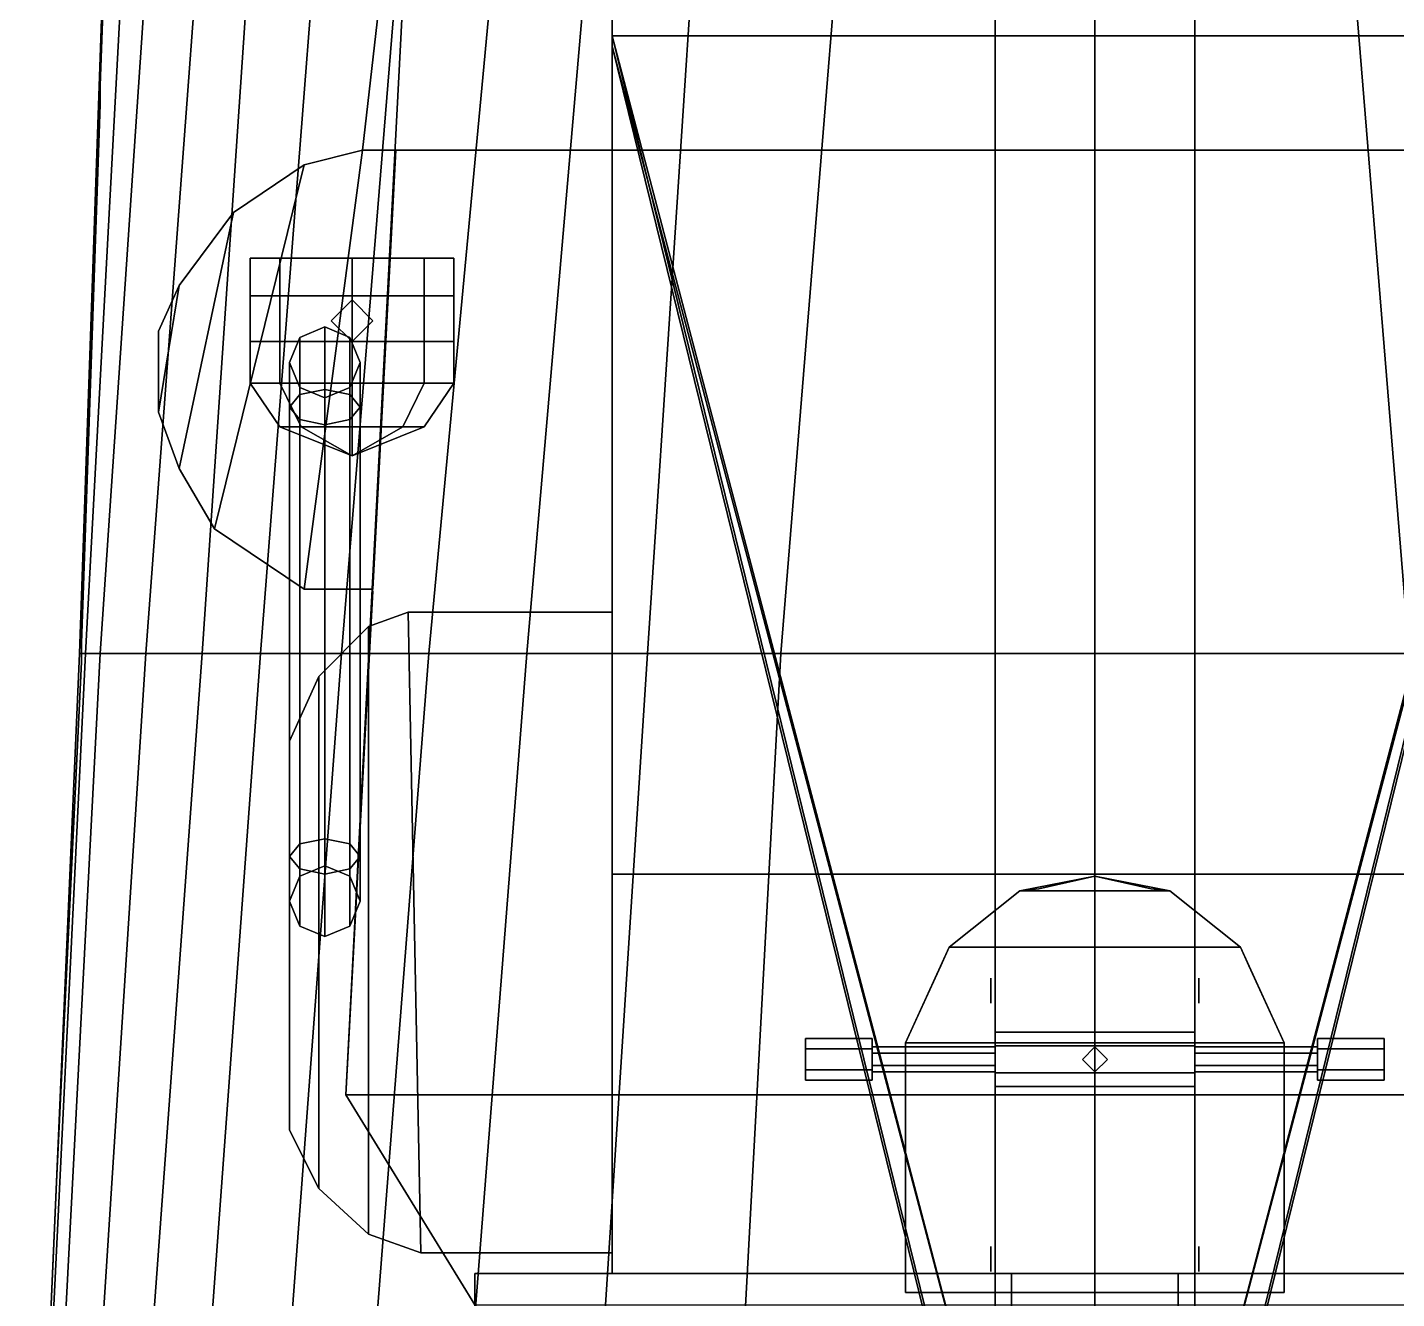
# Model space of a CAD drawing. Header units: millimetres. Extents: x -6 to 6, y -47 to 81.
# Drawn here: x -5.13 to 1.45, y 13.75 to 19.86 of the extents above; entities that cross this region are included whole.
import ezdxf

# ---------------------------------------------------------------- set-up
doc = ezdxf.new("R2010")
doc.units = ezdxf.units.MM
for name, color, linetype in [('boats', 1, 'Continuous'), ('cables', 3, 'Continuous'), ('rainings', 4, 'Continuous'), ('superstructure', 6, 'Continuous')]:
    doc.layers.add(name, color=color, linetype=linetype)

msp = doc.modelspace()

# ---------------------------------------------------------------- linework, layer by layer
for points in [[(-4.68, 22.63, 3.78), (-4.54, 22.63, 2.68), (-4.85, 16.85, 2.52), (-4.88, 16.85, 3.59)], [(-4.54, 22.63, 2.68), (-4.39, 22.63, 1.93), (-4.78, 16.85, 1.93), (-4.85, 16.85, 2.52)], [(-4.39, 22.63, 1.93), (-4.13, 22.63, 0.74), (-4.56, 16.85, 0.61), (-4.78, 16.85, 1.93)], [(-4.13, 22.63, 0.74), (-3.9, 22.63, 0.01), (-4.29, 16.85, -0.38), (-4.56, 16.85, 0.61)], [(-3.9, 22.63, 0.01), (-3.56, 22.63, -0.78), (-4.01, 16.85, -1.05), (-4.29, 16.85, -0.38)], [(-3.56, 22.63, -0.78), (-3.15, 22.63, -1.46), (-3.62, 16.85, -1.63), (-4.01, 16.85, -1.05)], [(-3.15, 22.63, -1.46), (-2.66, 22.63, -2.05), (-3.2, 16.85, -2.05), (-3.62, 16.85, -1.63)], [(-2.66, 22.63, -2.05), (-2.23, 22.63, -2.4), (-2.73, 16.85, -2.4), (-3.2, 16.85, -2.05)], [(-2.23, 22.63, -2.4), (-1.77, 22.63, -2.71), (-2.15, 16.85, -2.71), (-2.73, 16.85, -2.4)], [(-1.77, 22.63, -2.71), (-1.04, 22.63, -3.09), (-1.51, 16.85, -2.96), (-2.15, 16.85, -2.71)], [(-1.04, 22.63, -3.09), (-0.48, 22.63, -3.18), (-0.48, 16.85, -3.2), (-1.51, 16.85, -2.96)], [(0, 16.85, -3.2), (-0.48, 16.85, -3.2), (-0.48, 22.63, -3.18), (0, 22.63, -3.2)], [(0, 22.63, -3.2), (0.48, 22.63, -3.18), (0.48, 16.85, -3.2), (0, 16.85, -3.2)], [(1.51, 16.85, -2.96), (0.48, 16.85, -3.2), (0.48, 22.63, -3.18), (1.04, 22.63, -3.09)], [(2.15, 16.85, -2.71), (1.51, 16.85, -2.96), (1.04, 22.63, -3.09), (1.77, 22.63, -2.71)], [(-4.88, 16.85, 3.59), (-4.85, 16.85, 2.52), (-5.13, 11.11, 2.52), (-5.13, 11.11, 3.37)], [(-4.85, 16.85, 2.52), (-4.78, 16.85, 1.93), (-5.08, 11.11, 1.93), (-5.13, 11.11, 2.52)], [(-4.78, 16.85, 1.93), (-4.56, 16.85, 0.61), (-4.93, 11.11, 0.61), (-5.08, 11.11, 1.93)], [(-4.56, 16.85, 0.61), (-4.29, 16.85, -0.38), (-4.71, 11.11, -0.38), (-4.93, 11.11, 0.61)], [(-4.29, 16.85, -0.38), (-4.01, 16.85, -1.05), (-4.43, 11.11, -1.05), (-4.71, 11.11, -0.38)], [(-4.01, 16.85, -1.05), (-3.62, 16.85, -1.63), (-4.05, 11.11, -1.63), (-4.43, 11.11, -1.05)], [(-3.62, 16.85, -1.63), (-3.2, 16.85, -2.05), (-3.65, 11.11, -2.05), (-4.05, 11.11, -1.63)], [(-3.2, 16.85, -2.05), (-2.73, 16.85, -2.4), (-3.18, 11.11, -2.4), (-3.65, 11.11, -2.05)], [(-2.73, 16.85, -2.4), (-2.15, 16.85, -2.71), (-2.52, 11.11, -2.74), (-3.18, 11.11, -2.4)], [(-2.15, 16.85, -2.71), (-1.51, 16.85, -2.96), (-1.82, 11.11, -2.96), (-2.52, 11.11, -2.74)], [(-1.51, 16.85, -2.96), (-0.48, 16.85, -3.2), (-0.48, 11.11, -3.2), (-1.82, 11.11, -2.96)], [(0, 11.11, -3.2), (-0.48, 11.11, -3.2), (-0.48, 16.85, -3.2), (0, 16.85, -3.2)], [(0, 16.85, -3.2), (0.48, 16.85, -3.2), (0.48, 11.11, -3.2), (0, 11.11, -3.2)], [(1.82, 11.11, -2.96), (0.48, 11.11, -3.2), (0.48, 16.85, -3.2), (1.51, 16.85, -2.96)]]:
    msp.add_3dface(points)
at = {"layer": 'boats'}
for points in [[(-3.87, 18.25, 7.56), (-3.8202, 18.3702, 7.56), (-3.8202, 18.3702, 7.03), (-3.87, 18.25, 7.03)], [(-3.8202, 18.0951, 6.5535), (-3.87, 18.035, 6.6576), (-3.87, 18.25, 7.03), (-3.8202, 18.3702, 7.03)], [(-3.8202, 18.3702, 7.56), (-3.87, 18.25, 7.56), (-3.87, 18.035, 7.9324), (-3.8202, 18.0951, 8.0365)], [(-3.8202, 18.3702, 7.56), (-3.7, 18.42, 7.56), (-3.7, 18.42, 7.03), (-3.8202, 18.3702, 7.03)], [(-3.7, 18.12, 6.5104), (-3.8202, 18.0951, 6.5535), (-3.8202, 18.3702, 7.03), (-3.7, 18.42, 7.03)], [(-3.7, 18.42, 7.56), (-3.8202, 18.3702, 7.56), (-3.8202, 18.0951, 8.0365), (-3.7, 18.12, 8.0796)], [(-3.7, 18.42, 7.56), (-3.5798, 18.3702, 7.56), (-3.5798, 18.3702, 7.03), (-3.7, 18.42, 7.03)], [(-3.5798, 18.0951, 6.5535), (-3.7, 18.12, 6.5104), (-3.7, 18.42, 7.03), (-3.5798, 18.3702, 7.03)], [(-3.5798, 18.3702, 7.56), (-3.7, 18.42, 7.56), (-3.7, 18.12, 8.0796), (-3.5798, 18.0951, 8.0365)], [(-3.5798, 18.3702, 7.56), (-3.53, 18.25, 7.56), (-3.53, 18.25, 7.03), (-3.5798, 18.3702, 7.03)], [(-3.53, 18.035, 6.6576), (-3.5798, 18.0951, 6.5535), (-3.5798, 18.3702, 7.03), (-3.53, 18.25, 7.03)], [(-3.53, 18.25, 7.56), (-3.5798, 18.3702, 7.56), (-3.5798, 18.0951, 8.0365), (-3.53, 18.035, 7.9324)], [(-3.8202, 18.1298, 7.56), (-3.87, 18.25, 7.56), (-3.87, 18.25, 7.03), (-3.8202, 18.1298, 7.03)], [(-3.87, 18.035, 6.6576), (-3.8202, 17.9749, 6.7617), (-3.8202, 18.1298, 7.03), (-3.87, 18.25, 7.03)], [(-3.87, 18.25, 7.56), (-3.8202, 18.1298, 7.56), (-3.8202, 17.9749, 7.8283), (-3.87, 18.035, 7.9324)], [(-3.53, 18.25, 7.56), (-3.5798, 18.1298, 7.56), (-3.5798, 18.1298, 7.03), (-3.53, 18.25, 7.03)], [(-3.5798, 17.9749, 6.7617), (-3.53, 18.035, 6.6576), (-3.53, 18.25, 7.03), (-3.5798, 18.1298, 7.03)], [(-3.5798, 18.1298, 7.56), (-3.53, 18.25, 7.56), (-3.53, 18.035, 7.9324), (-3.5798, 17.9749, 7.8283)], [(-3.87, 18.035, 6.6576), (-3.8202, 18.0951, 6.5535), (-3.8202, 15.8149, 6.5535), (-3.87, 15.875, 6.6576)], [(-3.8202, 18.0951, 8.0365), (-3.87, 18.035, 7.9324), (-3.87, 15.875, 7.9324), (-3.8202, 15.8149, 8.0365)], [(-3.7, 18.08, 7.56), (-3.8202, 18.1298, 7.56), (-3.8202, 18.1298, 7.03), (-3.7, 18.08, 7.03)], [(-3.8202, 17.9749, 6.7617), (-3.7, 17.95, 6.8048), (-3.7, 18.08, 7.03), (-3.8202, 18.1298, 7.03)], [(-3.8202, 18.1298, 7.56), (-3.7, 18.08, 7.56), (-3.7, 17.95, 7.7852), (-3.8202, 17.9749, 7.8283)], [(-3.8202, 18.0951, 6.5535), (-3.7, 18.12, 6.5104), (-3.7, 15.79, 6.5104), (-3.8202, 15.8149, 6.5535)], [(-3.7, 18.12, 8.0796), (-3.8202, 18.0951, 8.0365), (-3.8202, 15.8149, 8.0365), (-3.7, 15.79, 8.0796)], [(-3.5798, 18.1298, 7.56), (-3.7, 18.08, 7.56), (-3.7, 18.08, 7.03), (-3.5798, 18.1298, 7.03)], [(-3.7, 17.95, 6.8048), (-3.5798, 17.9749, 6.7617), (-3.5798, 18.1298, 7.03), (-3.7, 18.08, 7.03)], [(-3.7, 18.08, 7.56), (-3.5798, 18.1298, 7.56), (-3.5798, 17.9749, 7.8283), (-3.7, 17.95, 7.7852)], [(-3.7, 18.12, 6.5104), (-3.5798, 18.0951, 6.5535), (-3.5798, 15.8149, 6.5535), (-3.7, 15.79, 6.5104)], [(-3.5798, 18.0951, 8.0365), (-3.7, 18.12, 8.0796), (-3.7, 15.79, 8.0796), (-3.5798, 15.8149, 8.0365)], [(-3.5798, 18.1298, 7.03), (-3.5798, 15.7802, 7.03), (-3.5798, 15.7802, 7.56), (-3.5798, 18.1298, 7.56)], [(-3.5798, 18.1298, 7.56), (-3.5798, 15.7802, 7.56), (-3.5798, 15.7802, 7.03), (-3.5798, 18.1298, 7.03)], [(-3.5798, 18.1298, 7.03), (-3.5798, 15.7802, 7.03), (-3.5798, 15.9351, 6.7617), (-3.5798, 17.9749, 6.7617)], [(-3.5798, 17.9749, 6.7617), (-3.5798, 15.9351, 6.7617), (-3.5798, 15.7802, 7.03), (-3.5798, 18.1298, 7.03)], [(-3.5798, 18.1298, 7.56), (-3.5798, 15.7802, 7.56), (-3.5798, 15.9351, 7.8283), (-3.5798, 17.9749, 7.8283)], [(-3.5798, 17.9749, 7.8283), (-3.5798, 15.9351, 7.8283), (-3.5798, 15.7802, 7.56), (-3.5798, 18.1298, 7.56)], [(-3.5798, 18.0951, 6.5535), (-3.53, 18.035, 6.6576), (-3.53, 15.875, 6.6576), (-3.5798, 15.8149, 6.5535)], [(-3.53, 18.035, 7.9324), (-3.5798, 18.0951, 8.0365), (-3.5798, 15.8149, 8.0365), (-3.53, 15.875, 7.9324)], [(-3.8202, 17.9749, 6.7617), (-3.87, 18.035, 6.6576), (-3.87, 15.875, 6.6576), (-3.8202, 15.9351, 6.7617)], [(-3.87, 18.035, 7.9324), (-3.8202, 17.9749, 7.8283), (-3.8202, 15.9351, 7.8283), (-3.87, 15.875, 7.9324)], [(-3.53, 18.035, 6.6576), (-3.5798, 17.9749, 6.7617), (-3.5798, 15.9351, 6.7617), (-3.53, 15.875, 6.6576)], [(-3.5798, 17.9749, 7.8283), (-3.53, 18.035, 7.9324), (-3.53, 15.875, 7.9324), (-3.5798, 15.9351, 7.8283)], [(-3.7, 17.95, 6.8048), (-3.8202, 17.9749, 6.7617), (-3.8202, 15.9351, 6.7617), (-3.7, 15.96, 6.8048)], [(-3.8202, 17.9749, 7.8283), (-3.7, 17.95, 7.7852), (-3.7, 15.96, 7.7852), (-3.8202, 15.9351, 7.8283)], [(-3.5798, 17.9749, 6.7617), (-3.7, 17.95, 6.8048), (-3.7, 15.96, 6.8048), (-3.5798, 15.9351, 6.7617)], [(-3.7, 17.95, 7.7852), (-3.5798, 17.9749, 7.8283), (-3.5798, 15.9351, 7.8283), (-3.7, 15.96, 7.7852)], [(-3.87, 15.66, 7.03), (-3.8202, 15.7802, 7.03), (-3.8202, 15.9351, 6.7617), (-3.87, 15.875, 6.6576)], [(-3.87, 15.875, 7.9324), (-3.8202, 15.9351, 7.8283), (-3.8202, 15.7802, 7.56), (-3.87, 15.66, 7.56)], [(-3.8202, 15.7802, 7.03), (-3.7, 15.83, 7.03), (-3.7, 15.96, 6.8048), (-3.8202, 15.9351, 6.7617)], [(-3.8202, 15.9351, 7.8283), (-3.7, 15.96, 7.7852), (-3.7, 15.83, 7.56), (-3.8202, 15.7802, 7.56)], [(-3.7, 15.83, 7.03), (-3.5798, 15.7802, 7.03), (-3.5798, 15.9351, 6.7617), (-3.7, 15.96, 6.8048)], [(-3.7, 15.96, 7.7852), (-3.5798, 15.9351, 7.8283), (-3.5798, 15.7802, 7.56), (-3.7, 15.83, 7.56)], [(-3.5798, 15.7802, 7.03), (-3.53, 15.66, 7.03), (-3.53, 15.875, 6.6576), (-3.5798, 15.9351, 6.7617)], [(-3.5798, 15.9351, 7.8283), (-3.53, 15.875, 7.9324), (-3.53, 15.66, 7.56), (-3.5798, 15.7802, 7.56)], [(-3.8202, 15.5398, 7.03), (-3.87, 15.66, 7.03), (-3.87, 15.875, 6.6576), (-3.8202, 15.8149, 6.5535)], [(-3.8202, 15.8149, 8.0365), (-3.87, 15.875, 7.9324), (-3.87, 15.66, 7.56), (-3.8202, 15.5398, 7.56)], [(-3.53, 15.66, 7.03), (-3.5798, 15.5398, 7.03), (-3.5798, 15.8149, 6.5535), (-3.53, 15.875, 6.6576)], [(-3.53, 15.875, 7.9324), (-3.5798, 15.8149, 8.0365), (-3.5798, 15.5398, 7.56), (-3.53, 15.66, 7.56)], [(-3.8202, 15.7802, 7.56), (-3.7, 15.83, 7.56), (-3.7, 15.83, 7.03), (-3.8202, 15.7802, 7.03)], [(-3.7, 15.49, 7.03), (-3.8202, 15.5398, 7.03), (-3.8202, 15.8149, 6.5535), (-3.7, 15.79, 6.5104)], [(-3.7, 15.79, 8.0796), (-3.8202, 15.8149, 8.0365), (-3.8202, 15.5398, 7.56), (-3.7, 15.49, 7.56)], [(-3.7, 15.83, 7.56), (-3.5798, 15.7802, 7.56), (-3.5798, 15.7802, 7.03), (-3.7, 15.83, 7.03)], [(-3.5798, 15.5398, 7.03), (-3.7, 15.49, 7.03), (-3.7, 15.79, 6.5104), (-3.5798, 15.8149, 6.5535)], [(-3.5798, 15.8149, 8.0365), (-3.7, 15.79, 8.0796), (-3.7, 15.49, 7.56), (-3.5798, 15.5398, 7.56)], [(-3.87, 15.66, 7.56), (-3.8202, 15.7802, 7.56), (-3.8202, 15.7802, 7.03), (-3.87, 15.66, 7.03)], [(-3.5798, 15.7802, 7.56), (-3.53, 15.66, 7.56), (-3.53, 15.66, 7.03), (-3.5798, 15.7802, 7.03)], [(-3.8202, 15.5398, 7.56), (-3.87, 15.66, 7.56), (-3.87, 15.66, 7.03), (-3.8202, 15.5398, 7.03)], [(-3.53, 15.66, 7.56), (-3.5798, 15.5398, 7.56), (-3.5798, 15.5398, 7.03), (-3.53, 15.66, 7.03)], [(-3.7, 15.49, 7.56), (-3.8202, 15.5398, 7.56), (-3.8202, 15.5398, 7.03), (-3.7, 15.49, 7.03)], [(-3.5798, 15.5398, 7.56), (-3.7, 15.49, 7.56), (-3.7, 15.49, 7.03), (-3.5798, 15.5398, 7.03)]]:
    msp.add_3dface(points, dxfattribs=at)
at = {"layer": 'cables'}
for points in [[(0, 10.35, 24.82), (0, 10.39, 24.84), (-2.32, 19.82, 12.56), (-2.32, 19.77, 12.56)], [(0, 10.39, 24.84), (0, 10.35, 24.82), (-2.32, 19.77, 12.56), (-2.32, 19.82, 12.56)], [(0, 11, 17.78), (0, 10.99, 17.89), (-2.32, 19.82, 12.56), (-2.32, 19.77, 12.56)], [(0, 10.99, 17.89), (0, 11, 17.78), (-2.32, 19.77, 12.56), (-2.32, 19.82, 12.56)], [(0, 10.99, 17.89), (0, 11, 17.78), (2.32, 19.77, 12.56), (2.32, 19.82, 12.56)], [(0, 11, 17.78), (0, 10.99, 17.89), (2.32, 19.82, 12.56), (2.32, 19.77, 12.56)], [(0, 10.39, 24.84), (0, 10.35, 24.82), (2.32, 19.77, 12.56), (2.32, 19.82, 12.56)], [(0, 10.35, 24.82), (0, 10.39, 24.84), (2.32, 19.82, 12.56), (2.32, 19.77, 12.56)]]:
    msp.add_3dface(points, dxfattribs=at)
at = {"layer": 'rainings'}
for points in [[(-4.78, 19.58, 4.38), (-4.78, 19.58, 4.33), (-4.68, 22.36, 4.46), (-4.68, 22.36, 4.52)], [(-4.78, 19.58, 4.33), (-4.78, 19.58, 4.38), (-4.68, 22.36, 4.52), (-4.68, 22.36, 4.46)], [(-4.78, 19.58, 4.8), (-4.78, 19.58, 4.75), (-4.68, 22.36, 4.88), (-4.68, 22.36, 4.94)], [(-4.78, 19.58, 4.75), (-4.78, 19.58, 4.8), (-4.68, 22.36, 4.94), (-4.68, 22.36, 4.88)], [(-4.78, 19.58, 4.83), (-4.78, 19.49, 4.83), (-4.78, 19.49, 3.67), (-4.78, 19.58, 3.67)], [(-4.78, 19.49, 4.83), (-4.78, 19.58, 4.83), (-4.78, 19.58, 3.67), (-4.78, 19.49, 3.67)], [(-4.87, 16.9, 4.19), (-4.87, 16.9, 4.24), (-4.78, 19.49, 4.38), (-4.78, 19.49, 4.32)], [(-4.87, 16.9, 4.24), (-4.87, 16.9, 4.19), (-4.78, 19.49, 4.32), (-4.78, 19.49, 4.38)], [(-4.87, 16.9, 4.61), (-4.87, 16.9, 4.66), (-4.78, 19.49, 4.8), (-4.78, 19.49, 4.74)], [(-4.87, 16.9, 4.66), (-4.87, 16.9, 4.61), (-4.78, 19.49, 4.74), (-4.78, 19.49, 4.8)], [(-3.47, 17.15, 9.38), (-3.6, 14.73, 9.38), (-3.6, 14.73, 8.21), (-3.47, 17.15, 8.21)], [(-3.6, 14.73, 9.38), (-3.47, 17.15, 9.38), (-3.47, 17.15, 8.21), (-3.6, 14.73, 8.21)], [(-4.87, 16.81, 4.66), (-4.87, 16.9, 4.66), (-4.87, 16.9, 3.59), (-4.87, 16.81, 3.58)], [(-4.87, 16.9, 4.66), (-4.87, 16.81, 4.66), (-4.87, 16.81, 3.58), (-4.87, 16.9, 3.59)], [(-4.99, 14.31, 4.1), (-4.99, 14.31, 4.04), (-4.87, 16.81, 4.15), (-4.87, 16.81, 4.21)], [(-4.99, 14.31, 4.04), (-4.99, 14.31, 4.1), (-4.87, 16.81, 4.21), (-4.87, 16.81, 4.15)], [(-4.99, 14.31, 4.46), (-4.99, 14.31, 4.52), (-4.87, 16.81, 4.63), (-4.87, 16.81, 4.57)], [(-4.99, 14.31, 4.52), (-4.99, 14.31, 4.46), (-4.87, 16.81, 4.57), (-4.87, 16.81, 4.63)], [(-0.27, 15.72, 12.96), (-0.27, 15.72, 12.9), (0, 15.78, 12.9), (0, 15.78, 12.96)], [(-0.27, 15.72, 12.9), (-0.27, 15.72, 12.96), (0, 15.78, 12.96), (0, 15.78, 12.9)], [(-0.27, 15.72, 13.38), (-0.27, 15.72, 13.44), (0, 15.78, 13.44), (0, 15.78, 13.38)], [(-0.27, 15.72, 13.44), (-0.27, 15.72, 13.38), (0, 15.78, 13.38), (0, 15.78, 13.44)], [(0.27, 15.72, 13.44), (0.27, 15.72, 13.38), (0, 15.78, 13.38), (0, 15.78, 13.44)], [(0.27, 15.72, 13.38), (0.27, 15.72, 13.44), (0, 15.78, 13.44), (0, 15.78, 13.38)], [(0.27, 15.72, 12.9), (0.27, 15.72, 12.96), (0, 15.78, 12.96), (0, 15.78, 12.9)], [(0.27, 15.72, 12.96), (0.27, 15.72, 12.9), (0, 15.78, 12.9), (0, 15.78, 12.96)], [(-0.7, 15.44, 12.96), (-0.7, 15.44, 12.9), (-0.36, 15.71, 12.9), (-0.36, 15.71, 12.96)], [(-0.7, 15.44, 12.9), (-0.7, 15.44, 12.96), (-0.36, 15.71, 12.96), (-0.36, 15.71, 12.9)], [(-0.7, 15.44, 13.38), (-0.7, 15.44, 13.44), (-0.36, 15.71, 13.44), (-0.36, 15.71, 13.38)], [(-0.7, 15.44, 13.44), (-0.7, 15.44, 13.38), (-0.36, 15.71, 13.38), (-0.36, 15.71, 13.44)], [(-0.27, 15.72, 13.48), (-0.36, 15.71, 13.48), (-0.36, 15.71, 12.39), (-0.27, 15.72, 12.39)], [(-0.36, 15.71, 13.48), (-0.27, 15.72, 13.48), (-0.27, 15.72, 12.39), (-0.36, 15.71, 12.39)], [(0.27, 15.72, 13.48), (0.36, 15.71, 13.48), (0.36, 15.71, 12.39), (0.27, 15.72, 12.39)], [(0.36, 15.71, 13.48), (0.27, 15.72, 13.48), (0.27, 15.72, 12.39), (0.36, 15.71, 12.39)], [(0.7, 15.44, 13.38), (0.7, 15.44, 13.44), (0.36, 15.71, 13.44), (0.36, 15.71, 13.38)], [(0.7, 15.44, 13.44), (0.7, 15.44, 13.38), (0.36, 15.71, 13.38), (0.36, 15.71, 13.44)], [(0.7, 15.44, 12.9), (0.7, 15.44, 12.96), (0.36, 15.71, 12.96), (0.36, 15.71, 12.9)], [(0.7, 15.44, 12.96), (0.7, 15.44, 12.9), (0.36, 15.71, 12.9), (0.36, 15.71, 12.96)], [(-0.7, 15.44, 13.48), (-0.74, 15.35, 13.48), (-0.74, 15.35, 12.39), (-0.7, 15.44, 12.39)], [(-0.74, 15.35, 13.48), (-0.7, 15.44, 13.48), (-0.7, 15.44, 12.39), (-0.74, 15.35, 12.39)], [(0.74, 15.35, 13.48), (0.7, 15.44, 13.48), (0.7, 15.44, 12.39), (0.74, 15.35, 12.39)], [(0.7, 15.44, 13.48), (0.74, 15.35, 13.48), (0.74, 15.35, 12.39), (0.7, 15.44, 12.39)], [(-0.91, 14.98, 12.96), (-0.91, 14.98, 12.9), (-0.74, 15.35, 12.9), (-0.74, 15.35, 12.96)], [(-0.91, 14.98, 12.9), (-0.91, 14.98, 12.96), (-0.74, 15.35, 12.96), (-0.74, 15.35, 12.9)], [(-0.91, 14.98, 13.38), (-0.91, 14.98, 13.44), (-0.74, 15.35, 13.44), (-0.74, 15.35, 13.38)], [(-0.91, 14.98, 13.44), (-0.91, 14.98, 13.38), (-0.74, 15.35, 13.38), (-0.74, 15.35, 13.44)], [(0.91, 14.98, 13.44), (0.91, 14.98, 13.38), (0.74, 15.35, 13.38), (0.74, 15.35, 13.44)], [(0.91, 14.98, 13.38), (0.91, 14.98, 13.44), (0.74, 15.35, 13.44), (0.74, 15.35, 13.38)], [(0.91, 14.98, 12.9), (0.91, 14.98, 12.96), (0.74, 15.35, 12.96), (0.74, 15.35, 12.9)], [(0.91, 14.98, 12.96), (0.91, 14.98, 12.9), (0.74, 15.35, 12.9), (0.74, 15.35, 12.96)], [(-0.91, 14.89, 13.48), (-0.91, 14.98, 13.48), (-0.91, 14.98, 12.39), (-0.91, 14.89, 12.39)], [(-0.91, 14.98, 13.48), (-0.91, 14.89, 13.48), (-0.91, 14.89, 12.39), (-0.91, 14.98, 12.39)], [(0.91, 14.98, 13.48), (0.91, 14.89, 13.48), (0.91, 14.89, 12.39), (0.91, 14.98, 12.39)], [(0.91, 14.89, 13.48), (0.91, 14.98, 13.48), (0.91, 14.98, 12.39), (0.91, 14.89, 12.39)], [(-0.91, 13.87, 12.9), (-0.91, 13.87, 12.96), (-0.91, 14.89, 12.96), (-0.91, 14.89, 12.9)], [(-0.91, 13.87, 12.96), (-0.91, 13.87, 12.9), (-0.91, 14.89, 12.9), (-0.91, 14.89, 12.96)], [(-0.91, 13.87, 13.44), (-0.91, 13.87, 13.38), (-0.91, 14.89, 13.38), (-0.91, 14.89, 13.44)], [(-0.91, 13.87, 13.38), (-0.91, 13.87, 13.44), (-0.91, 14.89, 13.44), (-0.91, 14.89, 13.38)], [(0.91, 13.87, 13.44), (0.91, 13.87, 13.38), (0.91, 14.89, 13.38), (0.91, 14.89, 13.44)], [(0.91, 13.87, 13.38), (0.91, 13.87, 13.44), (0.91, 14.89, 13.44), (0.91, 14.89, 13.38)], [(0.91, 13.87, 12.96), (0.91, 13.87, 12.9), (0.91, 14.89, 12.9), (0.91, 14.89, 12.96)], [(0.91, 13.87, 12.9), (0.91, 13.87, 12.96), (0.91, 14.89, 12.96), (0.91, 14.89, 12.9)], [(-2.98, 13.72, 9.38), (-3.6, 14.73, 9.38), (-3.6, 14.73, 8.21), (-2.98, 13.72, 8.21)], [(-3.6, 14.73, 9.38), (-2.98, 13.72, 9.38), (-2.98, 13.72, 8.21), (-3.6, 14.73, 8.21)], [(-5.13, 11.11, 4.41), (-4.99, 14.31, 4.56), (-4.99, 14.31, 3.49), (-5.13, 11.11, 3.37)], [(-4.99, 14.31, 4.56), (-5.13, 11.11, 4.41), (-5.13, 11.11, 3.37), (-4.99, 14.31, 3.49)], [(-0.91, 13.87, 13.48), (-0.91, 13.78, 13.48), (-0.91, 13.78, 12.39), (-0.91, 13.87, 12.39)], [(-0.91, 13.78, 13.48), (-0.91, 13.87, 13.48), (-0.91, 13.87, 12.39), (-0.91, 13.78, 12.39)], [(0.91, 13.87, 13.48), (0.91, 13.78, 13.48), (0.91, 13.78, 12.39), (0.91, 13.87, 12.39)], [(0.91, 13.78, 13.48), (0.91, 13.87, 13.48), (0.91, 13.87, 12.39), (0.91, 13.78, 12.39)], [(-0.91, 13.78, 12.9), (-0.91, 13.78, 12.96), (0.91, 13.78, 12.96), (0.91, 13.78, 12.9)], [(-0.91, 13.78, 12.96), (-0.91, 13.78, 12.9), (0.91, 13.78, 12.9), (0.91, 13.78, 12.96)], [(-0.91, 13.78, 13.44), (-0.91, 13.78, 13.38), (0.91, 13.78, 13.38), (0.91, 13.78, 13.44)], [(-0.91, 13.78, 13.38), (-0.91, 13.78, 13.44), (0.91, 13.78, 13.44), (0.91, 13.78, 13.38)]]:
    msp.add_3dface(points, dxfattribs=at)
at = {"layer": 'superstructure'}
for points in [[(-3.52, 19.27, 9.4), (-3.11, 22.86, 9.4), (-3.11, 22.86, 8.21), (-3.52, 19.27, 8.21)], [(-3.52, 19.27, 8.21), (-3.11, 22.86, 8.21), (-3.11, 22.86, 9.4), (-3.52, 19.27, 9.4)], [(3.11, 22.86, 8.21), (-3.11, 22.86, 8.21), (-3.52, 19.27, 8.21), (3.52, 19.27, 8.21)], [(3.52, 19.27, 8.21), (-3.52, 19.27, 8.21), (-3.11, 22.86, 8.21), (3.11, 22.86, 8.21)], [(-4.88, 16.85, 3.59), (4.88, 16.85, 3.59), (4.68, 22.63, 3.78), (-4.68, 22.63, 3.78)], [(2.32, 19.82, 12.56), (2.32, 20.41, 12.56), (-2.32, 20.41, 12.56), (-2.32, 19.82, 12.56)], [(-2.32, 20.41, 12.56), (-2.32, 20.41, 8.21), (-2.32, 19.82, 8.21), (-2.32, 19.82, 12.56)], [(-3.33, 19.9, 8.21), (-3.33, 19.9, 3.65), (-3.6, 14.73, 3.5), (-3.6, 14.73, 8.21)], [(-2.32, 19.82, 12.56), (-2.32, 19.82, 11.14), (2.32, 19.82, 11.14), (2.32, 19.82, 12.56)], [(-2.32, 19.82, 11.14), (-2.32, 19.82, 8.21), (-2.32, 15.79, 8.21), (-2.32, 15.79, 11.14)], [(2.32, 15.79, 11.14), (2.32, 19.82, 11.14), (-2.32, 19.82, 11.14), (-2.32, 15.79, 11.14)], [(-2.32, 17.73, 11.14), (-2.32, 19.82, 11.14), (-2.32, 19.82, 12.56), (-2.32, 17.73, 12.56)], [(-2.32, 17.73, 12.56), (-2.32, 19.82, 12.56), (-2.32, 19.82, 11.14), (-2.32, 17.73, 11.14)], [(-4.23, 17.45, 8.21), (-3.8, 17.16, 8.21), (-3.52, 19.27, 8.21), (-3.8, 19.2, 8.21)], [(-3.8, 19.2, 8.21), (-3.52, 19.27, 8.21), (-3.8, 17.16, 8.21), (-4.23, 17.45, 8.21)], [(-3.8, 19.2, 8.21), (-3.52, 19.27, 8.21), (-3.52, 19.27, 9.4), (-3.8, 19.2, 9.4)], [(-3.8, 19.2, 9.4), (-3.52, 19.27, 9.4), (-3.52, 19.27, 8.21), (-3.8, 19.2, 8.21)], [(-3.8, 17.16, 8.21), (-3.47, 17.16, 8.21), (-3.36, 19.27, 8.21), (-3.52, 19.27, 8.21)], [(-3.52, 19.27, 8.21), (-3.36, 19.27, 8.21), (-3.47, 17.16, 8.21), (-3.8, 17.16, 8.21)], [(3.6, 14.73, 8.21), (3.3629, 19.27, 8.21), (-3.36, 19.27, 8.21), (-3.6, 14.73, 8.21)], [(-4.14, 18.97, 8.21), (-3.8, 19.2, 8.21), (-4.23, 17.45, 8.21), (-4.4, 17.74, 8.21)], [(-4.4, 17.74, 8.21), (-4.23, 17.45, 8.21), (-3.8, 19.2, 8.21), (-4.14, 18.97, 8.21)], [(-4.14, 18.97, 8.21), (-3.8, 19.2, 8.21), (-3.8, 19.2, 9.4), (-4.14, 18.97, 9.4)], [(-4.14, 18.97, 9.4), (-3.8, 19.2, 9.4), (-3.8, 19.2, 8.21), (-4.14, 18.97, 8.21)], [(-4.5, 18.01, 8.21), (-4.4, 17.74, 8.21), (-4.14, 18.97, 8.21), (-4.4, 18.62, 8.21)], [(-4.4, 18.62, 8.21), (-4.14, 18.97, 8.21), (-4.4, 17.74, 8.21), (-4.5, 18.01, 8.21)], [(-4.4, 18.62, 9.4), (-4.14, 18.97, 9.4), (-4.14, 18.97, 8.21), (-4.4, 18.62, 8.21)], [(-4.4, 18.62, 8.21), (-4.14, 18.97, 8.21), (-4.14, 18.97, 9.4), (-4.4, 18.62, 9.4)], [(-3.9165, 18.75, 10.0865), (-3.08, 18.75, 9.74), (-3.2235, 18.75, 9.3935), (-4.06, 18.75, 9.74)], [(-4.06, 18.75, 9.74), (-3.2235, 18.75, 9.3935), (-3.57, 18.75, 9.25), (-3.9165, 18.75, 9.3935)], [(-3.9165, 18.15, 9.3935), (-4.06, 18.15, 9.74), (-4.06, 18.75, 9.74), (-3.9165, 18.75, 9.3935)], [(-4.06, 18.15, 9.74), (-3.9165, 18.15, 10.0865), (-3.9165, 18.75, 10.0865), (-4.06, 18.75, 9.74)], [(-3.57, 18.75, 10.23), (-3.2235, 18.75, 10.0865), (-3.08, 18.75, 9.74), (-3.9165, 18.75, 10.0865)], [(-3.57, 18.15, 9.25), (-3.9165, 18.15, 9.3935), (-3.9165, 18.75, 9.3935), (-3.57, 18.75, 9.25)], [(-3.9165, 18.15, 10.0865), (-3.57, 18.15, 10.23), (-3.57, 18.75, 10.23), (-3.9165, 18.75, 10.0865)], [(-3.2235, 18.15, 9.3935), (-3.57, 18.15, 9.25), (-3.57, 18.75, 9.25), (-3.2235, 18.75, 9.3935)], [(-3.57, 18.15, 10.23), (-3.2235, 18.15, 10.0865), (-3.2235, 18.75, 10.0865), (-3.57, 18.75, 10.23)], [(-3.08, 18.15, 9.74), (-3.2235, 18.15, 9.3935), (-3.2235, 18.75, 9.3935), (-3.08, 18.75, 9.74)], [(-3.2235, 18.15, 10.0865), (-3.08, 18.15, 9.74), (-3.08, 18.75, 9.74), (-3.2235, 18.75, 10.0865)], [(-4.5, 18.4, 8.21), (-4.4, 18.62, 8.21), (-4.4, 18.62, 9.4), (-4.5, 18.4, 9.4)], [(-4.5, 18.4, 9.4), (-4.4, 18.62, 9.4), (-4.4, 18.62, 8.21), (-4.5, 18.4, 8.21)], [(-4.5, 18.4, 8.21), (-4.4, 18.62, 8.21), (-4.5, 18.01, 8.21), (-4.5, 18.4, 8.21)], [(-4.5, 18.4, 8.21), (-4.5, 18.01, 8.21), (-4.4, 18.62, 8.21), (-4.5, 18.4, 8.21)], [(-4.06, 18.35, 9.21), (-4.06, 18.57, 9.21), (-3.08, 18.57, 9.21), (-3.08, 18.35, 9.21)], [(-3.08, 18.35, 9.21), (-3.08, 18.57, 9.21), (-4.06, 18.57, 9.21), (-4.06, 18.35, 9.21)], [(-4.06, 18.35, 9.21), (-4.06, 18.57, 9.21), (-4.06, 18.57, 9.82), (-4.06, 18.35, 9.82)], [(-4.06, 18.35, 9.82), (-4.06, 18.57, 9.82), (-4.06, 18.57, 9.21), (-4.06, 18.35, 9.21)], [(-3.08, 18.35, 9.82), (-3.08, 18.57, 9.82), (-3.08, 18.57, 9.21), (-3.08, 18.35, 9.21)], [(-3.08, 18.35, 9.21), (-3.08, 18.57, 9.21), (-3.08, 18.57, 9.82), (-3.08, 18.35, 9.82)], [(-3.57, 18.55, 8.21), (-3.67, 18.45, 8.21), (-3.67, 18.45, 9.21), (-3.57, 18.55, 9.21)], [(-3.47, 18.45, 8.21), (-3.57, 18.55, 8.21), (-3.57, 18.55, 9.21), (-3.47, 18.45, 9.21)], [(-3.67, 18.45, 8.21), (-3.57, 18.35, 8.21), (-3.57, 18.35, 9.21), (-3.67, 18.45, 9.21)], [(-3.57, 18.35, 8.21), (-3.47, 18.45, 8.21), (-3.47, 18.45, 9.21), (-3.57, 18.35, 9.21)], [(-4.5, 18.4, 9.4), (-4.5, 18.01, 9.4), (-4.5, 18.01, 8.21), (-4.5, 18.4, 8.21)], [(-4.5, 18.4, 8.21), (-4.5, 18.01, 8.21), (-4.5, 18.01, 9.4), (-4.5, 18.4, 9.4)], [(-3.9165, 17.94, 9.74), (-4.06, 18.15, 9.74), (-3.9165, 18.15, 9.3935), (-3.815, 17.94, 9.495)], [(-3.815, 17.94, 9.985), (-3.9165, 18.15, 10.0865), (-4.06, 18.15, 9.74), (-3.9165, 17.94, 9.74)], [(-3.815, 17.94, 9.495), (-3.9165, 18.15, 9.3935), (-3.57, 18.15, 9.25), (-3.57, 17.94, 9.3935)], [(-3.57, 17.94, 10.0865), (-3.57, 18.15, 10.23), (-3.9165, 18.15, 10.0865), (-3.815, 17.94, 9.985)], [(-3.57, 17.94, 9.3935), (-3.57, 18.15, 9.25), (-3.2235, 18.15, 9.3935), (-3.325, 17.94, 9.495)], [(-3.325, 17.94, 9.985), (-3.2235, 18.15, 10.0865), (-3.57, 18.15, 10.23), (-3.57, 17.94, 10.0865)], [(-3.325, 17.94, 9.495), (-3.2235, 18.15, 9.3935), (-3.08, 18.15, 9.74), (-3.2235, 17.94, 9.74)], [(-3.2235, 17.94, 9.74), (-3.08, 18.15, 9.74), (-3.2235, 18.15, 10.0865), (-3.325, 17.94, 9.985)], [(-4.5, 18.01, 9.4), (-4.4, 17.74, 9.4), (-4.4, 17.74, 8.21), (-4.5, 18.01, 8.21)], [(-4.5, 18.01, 8.21), (-4.4, 17.74, 8.21), (-4.4, 17.74, 9.4), (-4.5, 18.01, 9.4)], [(-3.57, 17.8, 9.74), (-3.9165, 17.94, 9.74), (-3.815, 17.94, 9.495), (-3.57, 17.8, 9.74)], [(-3.57, 17.8, 9.74), (-3.815, 17.94, 9.985), (-3.9165, 17.94, 9.74), (-3.57, 17.8, 9.74)], [(-3.57, 17.8, 9.74), (-3.815, 17.94, 9.495), (-3.57, 17.94, 9.3935), (-3.57, 17.8, 9.74)], [(-3.57, 17.8, 9.74), (-3.57, 17.94, 10.0865), (-3.815, 17.94, 9.985), (-3.57, 17.8, 9.74)], [(-3.57, 17.8, 9.74), (-3.325, 17.94, 9.495), (-3.2235, 17.94, 9.74), (-3.57, 17.8, 9.74)], [(-3.57, 17.8, 9.74), (-3.57, 17.94, 9.3935), (-3.325, 17.94, 9.495), (-3.57, 17.8, 9.74)], [(-3.57, 17.8, 9.74), (-3.325, 17.94, 9.985), (-3.57, 17.94, 10.0865), (-3.57, 17.8, 9.74)], [(-3.57, 17.8, 9.74), (-3.2235, 17.94, 9.74), (-3.325, 17.94, 9.985), (-3.57, 17.8, 9.74)], [(-4.4, 17.74, 8.21), (-4.23, 17.45, 8.21), (-4.23, 17.45, 9.4), (-4.4, 17.74, 9.4)], [(-4.4, 17.74, 9.4), (-4.23, 17.45, 9.4), (-4.23, 17.45, 8.21), (-4.4, 17.74, 8.21)], [(-2.32, 15.79, 11.14), (-2.32, 17.73, 11.14), (-2.32, 17.73, 12.08), (-2.32, 15.79, 12.08)], [(-2.32, 15.79, 12.08), (-2.32, 17.73, 12.08), (-2.32, 17.73, 11.14), (-2.32, 15.79, 11.14)], [(-4.23, 17.45, 9.4), (-3.8, 17.16, 9.4), (-3.8, 17.16, 8.21), (-4.23, 17.45, 8.21)], [(-4.23, 17.45, 8.21), (-3.8, 17.16, 8.21), (-3.8, 17.16, 9.4), (-4.23, 17.45, 9.4)], [(-3.8, 17.16, 9.4), (-3.47, 17.16, 9.4), (-3.47, 17.16, 8.21), (-3.8, 17.16, 8.21)], [(-3.8, 17.16, 8.21), (-3.47, 17.16, 8.21), (-3.47, 17.16, 9.4), (-3.8, 17.16, 9.4)], [(-3.49, 16.98, 10.4), (-3.3, 17.05, 10.4), (-3.3, 17.05, 11.74), (-3.49, 16.98, 11.74)], [(-3.49, 16.98, 11.74), (-3.3, 17.05, 11.74), (-3.3, 17.05, 10.4), (-3.49, 16.98, 10.4)], [(-3.24, 13.97, 10.4), (-3.3, 17.05, 10.4), (-3.49, 16.98, 10.4), (-3.49, 14.06, 10.4)], [(-3.49, 14.06, 10.4), (-3.49, 16.98, 10.4), (-3.3, 17.05, 10.4), (-3.24, 13.97, 10.4)], [(-3.3, 17.05, 10.4), (-2.32, 17.05, 10.4), (-2.32, 17.05, 11.74), (-3.3, 17.05, 11.74)], [(-3.3, 17.05, 11.74), (-2.32, 17.05, 11.74), (-2.32, 17.05, 10.4), (-3.3, 17.05, 10.4)], [(-3.24, 13.97, 10.4), (-3.3, 17.05, 10.4), (-2.32, 17.05, 10.4), (-2.32, 13.97, 10.4)], [(-2.32, 13.97, 10.4), (-2.32, 17.05, 10.4), (-3.3, 17.05, 10.4), (-3.24, 13.97, 10.4)], [(-3.73, 16.74, 10.4), (-3.49, 16.98, 10.4), (-3.49, 16.98, 11.74), (-3.73, 16.74, 11.74)], [(-3.73, 16.74, 11.74), (-3.49, 16.98, 11.74), (-3.49, 16.98, 10.4), (-3.73, 16.74, 10.4)], [(-3.73, 14.28, 10.4), (-3.73, 16.74, 10.4), (-3.49, 16.98, 10.4), (-3.49, 14.06, 10.4)], [(-3.49, 14.06, 10.4), (-3.49, 16.98, 10.4), (-3.73, 16.74, 10.4), (-3.73, 14.28, 10.4)], [(-5.13, 11.11, 3.37), (5.13, 11.11, 3.37), (4.88, 16.85, 3.59), (-4.88, 16.85, 3.59)], [(-3.87, 16.43, 10.4), (-3.73, 16.74, 10.4), (-3.73, 16.74, 11.74), (-3.87, 16.43, 11.74)], [(-3.87, 16.43, 11.74), (-3.73, 16.74, 11.74), (-3.73, 16.74, 10.4), (-3.87, 16.43, 10.4)], [(-3.73, 14.28, 10.4), (-3.73, 16.74, 10.4), (-3.87, 16.43, 10.4), (-3.87, 14.56, 10.4)], [(-3.87, 14.56, 10.4), (-3.87, 16.43, 10.4), (-3.73, 16.74, 10.4), (-3.73, 14.28, 10.4)], [(-3.87, 14.56, 11.74), (-3.87, 16.43, 11.74), (-3.87, 16.43, 10.4), (-3.87, 14.56, 10.4)], [(-3.87, 14.56, 10.4), (-3.87, 16.43, 10.4), (-3.87, 16.43, 11.74), (-3.87, 14.56, 11.74)], [(-2.32, 15.79, 11.14), (-2.32, 15.79, 10.4), (2.32, 15.79, 10.4), (2.32, 15.79, 11.14)], [(-2.32, 15.79, 10.4), (-2.32, 15.79, 8.21), (-2.32, 13.87, 8.21), (-2.32, 13.87, 10.4)], [(2.32, 13.87, 10.4), (2.32, 15.79, 10.4), (-2.32, 15.79, 10.4), (-2.32, 13.87, 10.4)], [(-0.36, 15.71, 12.39), (0, 15.78, 12.39), (0, 15.78, 12.24), (-0.36, 15.71, 12.24)], [(0.36, 15.71, 12.39), (0, 15.78, 12.39), (0, 15.78, 12.39), (-0.36, 15.71, 12.39)], [(-0.36, 15.71, 12.24), (0, 15.78, 12.24), (0, 15.78, 12.24), (0.36, 15.71, 12.24)], [(0.36, 15.71, 12.24), (0, 15.78, 12.24), (0, 15.78, 12.39), (0.36, 15.71, 12.39)], [(-0.7, 15.44, 12.39), (-0.36, 15.71, 12.39), (-0.36, 15.71, 12.24), (-0.7, 15.44, 12.24)], [(0.7, 15.44, 12.39), (0.36, 15.71, 12.39), (-0.36, 15.71, 12.39), (-0.7, 15.44, 12.39)], [(-0.7, 15.44, 12.24), (-0.36, 15.71, 12.24), (0.36, 15.71, 12.24), (0.7, 15.44, 12.24)], [(0.7, 15.44, 12.24), (0.36, 15.71, 12.24), (0.36, 15.71, 12.39), (0.7, 15.44, 12.39)], [(-0.91, 14.98, 12.39), (-0.7, 15.44, 12.39), (-0.7, 15.44, 12.24), (-0.91, 14.98, 12.24)], [(0.91, 14.98, 12.39), (0.7, 15.44, 12.39), (-0.7, 15.44, 12.39), (-0.91, 14.98, 12.39)], [(-0.91, 14.98, 12.24), (-0.7, 15.44, 12.24), (0.7, 15.44, 12.24), (0.91, 14.98, 12.24)], [(0.91, 14.98, 12.24), (0.7, 15.44, 12.24), (0.7, 15.44, 12.39), (0.91, 14.98, 12.39)], [(-0.5, 15.29, 12.24), (-0.5, 15.17, 12.24), (-0.5, 15.17, 10.4), (-0.5, 15.29, 10.4)], [(-0.5, 15.17, 12.24), (-0.5, 15.29, 12.24), (-0.5, 15.29, 10.4), (-0.5, 15.17, 10.4)], [(0.5, 15.29, 12.24), (0.5, 15.17, 12.24), (0.5, 15.17, 10.4), (0.5, 15.29, 10.4)], [(0.5, 15.17, 12.24), (0.5, 15.29, 12.24), (0.5, 15.29, 10.4), (0.5, 15.17, 10.4)], [(-0.48, 15.03, 13.73), (-0.48, 14.965, 13.8426), (0.48, 14.965, 13.8426), (0.48, 15.03, 13.73)], [(-0.48, 14.965, 13.6174), (-0.48, 15.03, 13.73), (0.48, 15.03, 13.73), (0.48, 14.965, 13.6174)], [(-0.48, 14.77, 13.73), (-0.48, 15.03, 13.73), (-0.48, 14.965, 13.6174), (-0.48, 14.835, 13.6174)], [(-0.48, 14.835, 13.8426), (-0.48, 14.965, 13.8426), (-0.48, 15.03, 13.73), (-0.48, 14.77, 13.73)], [(0.48, 14.965, 13.8426), (0.48, 14.835, 13.8426), (0.48, 14.77, 13.73), (0.48, 15.03, 13.73)], [(0.48, 15.03, 13.73), (0.48, 14.77, 13.73), (0.48, 14.835, 13.6174), (0.48, 14.965, 13.6174)], [(-1.39, 14.8, 13.73), (-1.39, 15, 13.73), (-1.39, 14.95, 13.6434), (-1.39, 14.85, 13.6434)], [(-1.39, 14.85, 13.8166), (-1.39, 14.95, 13.8166), (-1.39, 15, 13.73), (-1.39, 14.8, 13.73)], [(-1.07, 15, 13.73), (-1.07, 14.95, 13.6434), (-1.39, 14.95, 13.6434), (-1.39, 15, 13.73)], [(-1.07, 14.95, 13.8166), (-1.07, 15, 13.73), (-1.39, 15, 13.73), (-1.39, 14.95, 13.8166)], [(-1.07, 14.95, 13.6434), (-1.07, 14.85, 13.6434), (-1.39, 14.85, 13.6434), (-1.39, 14.95, 13.6434)], [(-1.07, 14.85, 13.8166), (-1.07, 14.95, 13.8166), (-1.39, 14.95, 13.8166), (-1.39, 14.85, 13.8166)], [(-1.07, 14.85, 13.6434), (-1.07, 14.95, 13.6434), (-1.07, 15, 13.73), (-1.07, 14.8, 13.73)], [(-1.07, 14.8, 13.73), (-1.07, 15, 13.73), (-1.07, 14.95, 13.8166), (-1.07, 14.85, 13.8166)], [(-0.48, 14.96, 13.73), (-0.48, 14.93, 13.678), (-1.07, 14.93, 13.678), (-1.07, 14.96, 13.73)], [(-0.48, 14.93, 13.782), (-0.48, 14.96, 13.73), (-1.07, 14.96, 13.73), (-1.07, 14.93, 13.782)], [(-0.91, 13.78, 12.39), (-0.91, 14.98, 12.39), (-0.91, 14.98, 12.24), (-0.91, 13.78, 12.24)], [(0.91, 13.78, 12.39), (0.91, 14.98, 12.39), (-0.91, 14.98, 12.39), (-0.91, 13.78, 12.39)], [(-0.91, 13.78, 12.24), (-0.91, 14.98, 12.24), (0.91, 14.98, 12.24), (0.91, 13.78, 12.24)], [(-0.48, 14.965, 13.8426), (-0.48, 14.835, 13.8426), (0.48, 14.835, 13.8426), (0.48, 14.965, 13.8426)], [(-0.48, 14.835, 13.6174), (-0.48, 14.965, 13.6174), (0.48, 14.965, 13.6174), (0.48, 14.835, 13.6174)], [(0, 14.96, 12.39), (-0.06, 14.9, 12.39), (-0.06, 14.9, 13.62), (0, 14.96, 13.62)], [(0.06, 14.9, 12.39), (0, 14.96, 12.39), (0, 14.96, 13.62), (0.06, 14.9, 13.62)], [(0.48, 14.96, 13.73), (0.48, 14.93, 13.782), (1.07, 14.93, 13.782), (1.07, 14.96, 13.73)], [(0.48, 14.93, 13.678), (0.48, 14.96, 13.73), (1.07, 14.96, 13.73), (1.07, 14.93, 13.678)], [(0.91, 13.78, 12.24), (0.91, 14.98, 12.24), (0.91, 14.98, 12.39), (0.91, 13.78, 12.39)], [(1.07, 15, 13.73), (1.07, 14.95, 13.8166), (1.39, 14.95, 13.8166), (1.39, 15, 13.73)], [(1.07, 14.95, 13.6434), (1.07, 15, 13.73), (1.39, 15, 13.73), (1.39, 14.95, 13.6434)], [(1.07, 15, 13.73), (1.07, 14.8, 13.73), (1.07, 14.85, 13.8166), (1.07, 14.95, 13.8166)], [(1.07, 14.95, 13.6434), (1.07, 14.85, 13.6434), (1.07, 14.8, 13.73), (1.07, 15, 13.73)], [(1.07, 14.95, 13.8166), (1.07, 14.85, 13.8166), (1.39, 14.85, 13.8166), (1.39, 14.95, 13.8166)], [(1.07, 14.85, 13.6434), (1.07, 14.95, 13.6434), (1.39, 14.95, 13.6434), (1.39, 14.85, 13.6434)], [(1.39, 14.95, 13.8166), (1.39, 14.85, 13.8166), (1.39, 14.8, 13.73), (1.39, 15, 13.73)], [(1.39, 15, 13.73), (1.39, 14.8, 13.73), (1.39, 14.85, 13.6434), (1.39, 14.95, 13.6434)], [(-0.48, 14.93, 13.678), (-0.48, 14.87, 13.678), (-1.07, 14.87, 13.678), (-1.07, 14.93, 13.678)], [(-0.48, 14.87, 13.782), (-0.48, 14.93, 13.782), (-1.07, 14.93, 13.782), (-1.07, 14.87, 13.782)], [(-0.06, 14.9, 12.39), (0, 14.84, 12.39), (0, 14.84, 13.62), (-0.06, 14.9, 13.62)], [(0, 14.84, 12.39), (0.06, 14.9, 12.39), (0.06, 14.9, 13.62), (0, 14.84, 13.62)], [(0.48, 14.93, 13.782), (0.48, 14.87, 13.782), (1.07, 14.87, 13.782), (1.07, 14.93, 13.782)], [(0.48, 14.87, 13.678), (0.48, 14.93, 13.678), (1.07, 14.93, 13.678), (1.07, 14.87, 13.678)], [(-1.07, 14.85, 13.6434), (-1.07, 14.8, 13.73), (-1.39, 14.8, 13.73), (-1.39, 14.85, 13.6434)], [(-1.07, 14.8, 13.73), (-1.07, 14.85, 13.8166), (-1.39, 14.85, 13.8166), (-1.39, 14.8, 13.73)], [(-0.48, 14.87, 13.678), (-0.48, 14.84, 13.73), (-1.07, 14.84, 13.73), (-1.07, 14.87, 13.678)], [(-0.48, 14.84, 13.73), (-0.48, 14.87, 13.782), (-1.07, 14.87, 13.782), (-1.07, 14.84, 13.73)], [(-0.48, 14.835, 13.8426), (-0.48, 14.77, 13.73), (0.48, 14.77, 13.73), (0.48, 14.835, 13.8426)], [(-0.48, 14.77, 13.73), (-0.48, 14.835, 13.6174), (0.48, 14.835, 13.6174), (0.48, 14.77, 13.73)], [(0.48, 14.87, 13.782), (0.48, 14.84, 13.73), (1.07, 14.84, 13.73), (1.07, 14.87, 13.782)], [(0.48, 14.84, 13.73), (0.48, 14.87, 13.678), (1.07, 14.87, 13.678), (1.07, 14.84, 13.73)], [(1.07, 14.85, 13.8166), (1.07, 14.8, 13.73), (1.39, 14.8, 13.73), (1.39, 14.85, 13.8166)], [(1.07, 14.8, 13.73), (1.07, 14.85, 13.6434), (1.39, 14.85, 13.6434), (1.39, 14.8, 13.73)], [(-3.6, 14.73, 3.5), (-2.98, 13.72, 3.47), (-2.98, 13.72, 8.21), (-3.6, 14.73, 8.21)], [(2.98, 13.72, 8.21), (3.6, 14.73, 8.21), (-3.6, 14.73, 8.21), (-2.98, 13.72, 8.21)], [(-3.87, 14.56, 11.74), (-3.73, 14.28, 11.74), (-3.73, 14.28, 10.4), (-3.87, 14.56, 10.4)], [(-3.87, 14.56, 10.4), (-3.73, 14.28, 10.4), (-3.73, 14.28, 11.74), (-3.87, 14.56, 11.74)], [(-3.73, 14.28, 11.74), (-3.49, 14.06, 11.74), (-3.49, 14.06, 10.4), (-3.73, 14.28, 10.4)], [(-3.73, 14.28, 10.4), (-3.49, 14.06, 10.4), (-3.49, 14.06, 11.74), (-3.73, 14.28, 11.74)], [(-3.49, 14.06, 10.4), (-3.24, 13.97, 10.4), (-3.24, 13.97, 11.74), (-3.49, 14.06, 11.74)], [(-3.49, 14.06, 11.74), (-3.24, 13.97, 11.74), (-3.24, 13.97, 10.4), (-3.49, 14.06, 10.4)], [(-3.24, 13.97, 11.74), (-2.32, 13.97, 11.74), (-2.32, 13.97, 10.4), (-3.24, 13.97, 10.4)], [(-3.24, 13.97, 10.4), (-2.32, 13.97, 10.4), (-2.32, 13.97, 11.74), (-3.24, 13.97, 11.74)], [(-0.5, 14, 12.24), (-0.5, 13.88, 12.24), (-0.5, 13.88, 10.4), (-0.5, 14, 10.4)], [(-0.5, 13.88, 12.24), (-0.5, 14, 12.24), (-0.5, 14, 10.4), (-0.5, 13.88, 10.4)], [(0.5, 14, 12.24), (0.5, 13.88, 12.24), (0.5, 13.88, 10.4), (0.5, 14, 10.4)], [(0.5, 13.88, 12.24), (0.5, 14, 12.24), (0.5, 14, 10.4), (0.5, 13.88, 10.4)], [(2.98, 12.75, 8.21), (2.98, 13.87, 8.21), (-2.98, 13.87, 8.21), (-2.98, 12.75, 8.21)], [(-2.98, 12.75, 8.21), (-2.98, 13.87, 8.21), (2.98, 13.87, 8.21), (2.98, 12.75, 8.21)], [(-2.32, 13.87, 10.4), (-2.32, 13.87, 8.21), (2.32, 13.87, 8.21), (2.32, 13.87, 10.4)], [(-0.4, 12.5015, 10.4), (-0.4, 13.87, 10.4), (0.4, 13.87, 10.4), (0.4, 12.5015, 10.4)], [(0.4, 12.5015, 10.4), (0.4, 13.87, 10.4), (-0.4, 13.87, 10.4), (-0.4, 12.5015, 10.4)], [(-0.91, 13.78, 12.24), (0.91, 13.78, 12.24), (0.91, 13.78, 12.39), (-0.91, 13.78, 12.39)]]:
    msp.add_3dface(points, dxfattribs=at)

doc.saveas('drawing.dxf')
